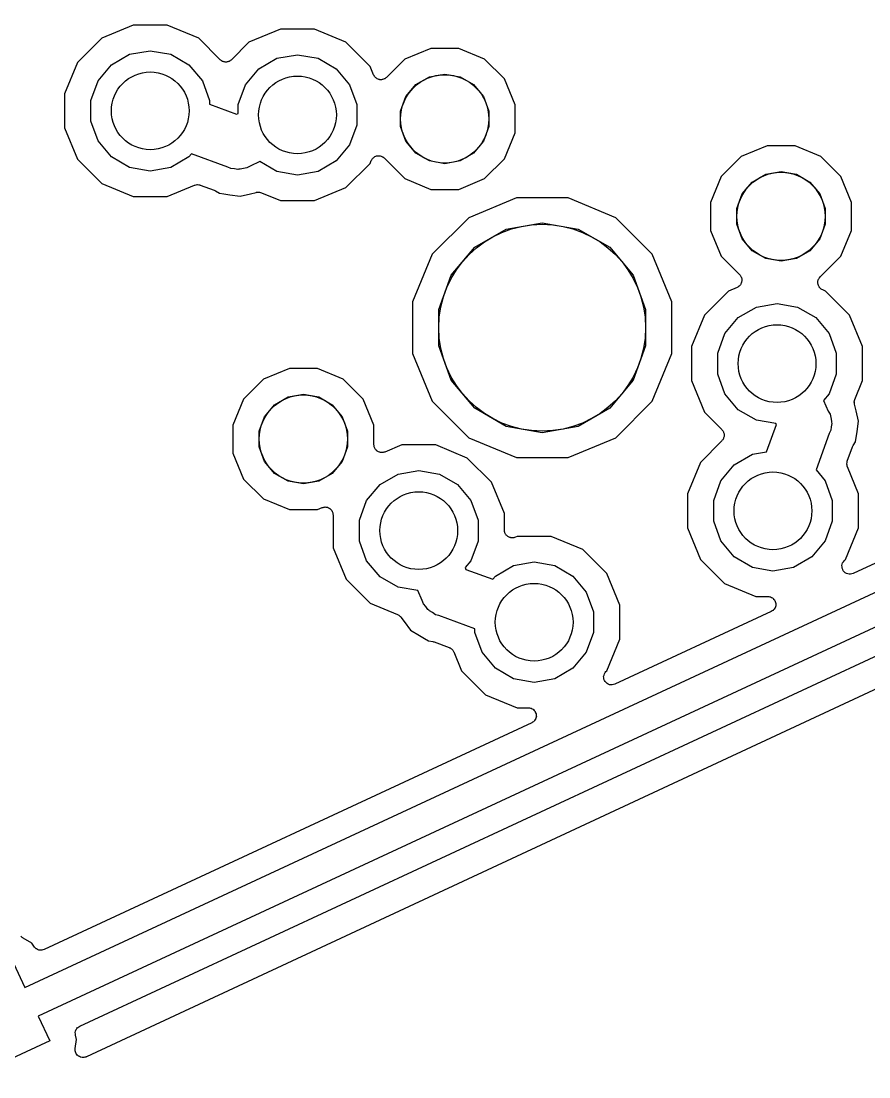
# Model space of a CAD drawing. Extents: x 24 to 196, y -189 to -31.
# Drawn here: x 58.02 to 74.36, y -184.19 to -163.84 of the extents above; entities that cross this region are included whole.
import ezdxf

# ---------------------------------------------------------------- set-up
doc = ezdxf.new("R2010")
doc.units = 0
doc.header["$MEASUREMENT"] = 0
doc.layers.add('BLACK', color=7, linetype='CONTINUOUS')

msp = doc.modelspace()

# ---------------------------------------------------------------- linework, layer by layer
at = {"layer": 'BLACK', "linetype": 'CONTINUOUS'}
for p, q in [((126.856, -152.309), (59.2762, -183.807)), ((60.1795, -163.915), (59.5727, -164.167)), ((60.8363, -163.915), (60.1795, -163.915)), ((61.4431, -164.167), (60.8363, -163.915)), ((63.0182, -163.993), (62.4114, -164.244)), ((63.675, -163.993), (63.0182, -163.993)), ((64.2818, -164.244), (63.675, -163.993)), ((59.5727, -164.167), (59.1082, -164.631)), ((61.8583, -164.582), (61.4431, -164.167)), ((62.4114, -164.244), (62.0738, -164.582)), ((64.7463, -164.709), (64.2818, -164.244)), ((59.7618, -164.677), (60.1109, -164.476)), ((60.1109, -164.476), (60.5079, -164.406)), ((60.5079, -164.406), (60.9048, -164.476)), ((60.9048, -164.476), (61.2539, -164.677)), ((62.9497, -164.553), (63.3466, -164.483)), ((63.3466, -164.483), (63.7436, -164.553)), ((65.9151, -164.362), (65.4156, -164.569)), ((66.4557, -164.362), (65.9151, -164.362)), ((66.9551, -164.569), (66.4557, -164.362)), ((59.1082, -164.631), (58.8569, -165.238)), ((59.5027, -164.986), (59.7618, -164.677)), ((61.2539, -164.677), (61.513, -164.986)), ((61.8692, -164.589), (61.8583, -164.582)), ((61.8786, -164.599), (61.8692, -164.589)), ((61.8907, -164.604), (61.8786, -164.599)), ((61.9016, -164.612), (61.8907, -164.604)), ((61.9145, -164.616), (61.9016, -164.612)), ((61.9266, -164.621), (61.9145, -164.616)), ((61.9399, -164.622), (61.9266, -164.621)), ((61.9528, -164.626), (61.9399, -164.622)), ((61.966, -164.625), (61.9528, -164.626)), ((61.9793, -164.626), (61.966, -164.625)), ((61.9922, -164.622), (61.9793, -164.626)), ((62.0055, -164.621), (61.9922, -164.622)), ((62.0176, -164.616), (62.0055, -164.621)), ((62.0304, -164.612), (62.0176, -164.616)), ((62.0414, -164.604), (62.0304, -164.612)), ((62.0535, -164.599), (62.0414, -164.604)), ((62.0629, -164.589), (62.0535, -164.599)), ((62.0738, -164.582), (62.0629, -164.589)), ((62.6006, -164.755), (62.9497, -164.553)), ((63.7436, -164.553), (64.0927, -164.755)), ((65.4156, -164.569), (65.0628, -164.922)), ((67.3374, -164.952), (66.9551, -164.569)), ((58.0931, -182.472), (96.2152, -164.742)), ((62.3415, -165.063), (62.6006, -164.755)), ((64.0927, -164.755), (64.3518, -165.063)), ((64.8143, -164.873), (64.7463, -164.709)), ((64.8232, -164.887), (64.8143, -164.873)), ((64.8302, -164.902), (64.8232, -164.887)), ((65.8899, -164.909), (66.1854, -164.857)), ((66.1854, -164.857), (66.4809, -164.909)), ((59.3649, -165.365), (59.5027, -164.986)), ((61.513, -164.986), (61.6509, -165.365)), ((62.2036, -165.442), (62.3415, -165.063)), ((64.3518, -165.063), (64.4896, -165.442)), ((64.8373, -164.909), (64.8302, -164.902)), ((64.8427, -164.917), (64.8373, -164.909)), ((64.8559, -164.927), (64.8427, -164.917)), ((64.8676, -164.939), (64.8559, -164.927)), ((64.8767, -164.943), (64.8676, -164.939)), ((64.8847, -164.95), (64.8767, -164.943)), ((64.9006, -164.955), (64.8847, -164.95)), ((64.9156, -164.962), (64.9006, -164.955)), ((64.9256, -164.962), (64.9156, -164.962)), ((64.9352, -164.965), (64.9256, -164.962)), ((64.9518, -164.965), (64.9352, -164.965)), ((64.9683, -164.966), (64.9518, -164.965)), ((64.978, -164.964), (64.9683, -164.966)), ((64.988, -164.963), (64.978, -164.964)), ((65.0034, -164.957), (64.988, -164.963)), ((65.0195, -164.952), (65.0034, -164.957)), ((65.0277, -164.947), (65.0195, -164.952)), ((65.0369, -164.943), (65.0277, -164.947)), ((65.0492, -164.932), (65.0369, -164.943)), ((65.0628, -164.922), (65.0492, -164.932)), ((65.4371, -165.289), (65.63, -165.059)), ((65.63, -165.059), (65.8899, -164.909)), ((66.4809, -164.909), (66.7408, -165.059)), ((66.7408, -165.059), (66.9337, -165.289)), ((67.5443, -165.451), (67.3374, -164.952)), ((96.6228, -165.225), (58.3507, -183.024)), ((58.8569, -165.238), (58.8569, -165.895)), ((65.3345, -165.571), (65.4371, -165.289)), ((66.9337, -165.289), (67.0363, -165.571)), ((59.3649, -165.768), (59.3649, -165.365)), ((61.6509, -165.365), (61.6509, -165.44)), ((61.6509, -165.44), (62.1731, -165.63)), ((62.2036, -165.616), (62.2036, -165.442)), ((64.4896, -165.442), (64.4896, -165.845)), ((67.5443, -165.992), (67.5443, -165.451)), ((62.1731, -165.63), (62.2036, -165.616)), ((65.3345, -165.871), (65.3345, -165.571)), ((67.0363, -165.571), (67.0363, -165.871)), ((58.8569, -165.895), (59.1082, -166.501)), ((59.1506, -183.212), (96.756, -165.723)), ((59.5027, -166.147), (59.3649, -165.768)), ((64.4896, -165.845), (64.3518, -166.224)), ((65.4371, -166.153), (65.3345, -165.871)), ((67.0363, -165.871), (66.9337, -166.153)), ((67.3374, -166.491), (67.5443, -165.992)), ((59.7618, -166.455), (59.5027, -166.147)), ((64.3518, -166.224), (64.0927, -166.533)), ((65.63, -166.383), (65.4371, -166.153)), ((66.9337, -166.153), (66.7408, -166.383)), ((72.3981, -166.242), (71.8987, -166.449)), ((72.9387, -166.242), (72.3981, -166.242)), ((73.4382, -166.449), (72.9387, -166.242)), ((59.1082, -166.501), (59.5727, -166.966)), ((60.1109, -166.657), (59.7618, -166.455)), ((61.2539, -166.455), (60.9048, -166.657)), ((61.3043, -166.395), (61.2539, -166.455)), ((62.0023, -166.649), (61.3043, -166.395)), ((64.7688, -166.525), (64.7778, -166.511)), ((64.7778, -166.511), (64.7848, -166.495)), ((64.7848, -166.495), (64.7919, -166.488)), ((64.7919, -166.488), (64.7973, -166.48)), ((64.7973, -166.48), (64.8105, -166.47)), ((64.8105, -166.47), (64.8222, -166.458)), ((64.8222, -166.458), (64.8313, -166.454)), ((64.8313, -166.454), (64.8393, -166.448)), ((64.8393, -166.448), (64.8551, -166.443)), ((64.8551, -166.443), (64.8702, -166.436)), ((64.8702, -166.436), (64.8802, -166.435)), ((64.8802, -166.435), (64.8897, -166.432)), ((64.8897, -166.432), (64.9063, -166.433)), ((64.9063, -166.433), (64.9229, -166.431)), ((64.9229, -166.431), (64.9326, -166.434)), ((64.9326, -166.434), (64.9426, -166.434)), ((64.9426, -166.434), (64.958, -166.44)), ((64.958, -166.44), (64.974, -166.445)), ((64.974, -166.445), (64.9822, -166.451)), ((64.9822, -166.451), (64.9915, -166.454)), ((64.9915, -166.454), (65.0038, -166.466)), ((65.0038, -166.466), (65.0174, -166.475)), ((65.0174, -166.475), (65.4156, -166.873)), ((65.8899, -166.533), (65.63, -166.383)), ((66.7408, -166.383), (66.4809, -166.533)), ((66.9551, -166.873), (67.3374, -166.491)), ((71.8987, -166.449), (71.5164, -166.832)), ((73.8204, -166.832), (73.4382, -166.449)), ((60.5079, -166.727), (60.1109, -166.657)), ((60.9048, -166.657), (60.5079, -166.727)), ((62.0633, -166.678), (62.0023, -166.649)), ((62.1305, -166.684), (62.0633, -166.678)), ((62.197, -166.695), (62.1305, -166.684)), ((62.2192, -166.691), (62.197, -166.695)), ((62.2417, -166.693), (62.2192, -166.691)), ((62.3069, -166.676), (62.2417, -166.693)), ((62.3734, -166.664), (62.3069, -166.676)), ((62.4317, -166.631), (62.3734, -166.664)), ((62.6189, -166.543), (62.4317, -166.631)), ((62.9497, -166.734), (62.6189, -166.543)), ((64.0927, -166.533), (63.7436, -166.734)), ((64.2818, -167.043), (64.7463, -166.579)), ((64.7463, -166.579), (64.7688, -166.525)), ((66.1854, -166.585), (65.8899, -166.533)), ((66.4809, -166.533), (66.1854, -166.585)), ((63.3466, -166.804), (62.9497, -166.734)), ((63.7436, -166.734), (63.3466, -166.804)), ((65.4156, -166.873), (65.9151, -167.08)), ((66.4557, -167.08), (66.9551, -166.873)), ((71.5164, -166.832), (71.3095, -167.331)), ((72.113, -166.939), (72.3729, -166.789)), ((72.3729, -166.789), (72.6684, -166.737)), ((72.6684, -166.737), (72.9639, -166.789)), ((72.9639, -166.789), (73.2238, -166.939)), ((74.0273, -167.331), (73.8204, -166.832)), ((59.5727, -166.966), (60.1795, -167.217)), ((60.8363, -167.217), (61.362, -166.999)), ((61.362, -166.999), (61.3653, -166.999)), ((61.3653, -166.999), (61.3682, -166.997)), ((61.3682, -166.997), (61.3911, -166.993)), ((61.3911, -166.993), (61.4137, -166.988)), ((61.4137, -166.988), (61.417, -166.988)), ((61.417, -166.988), (61.4203, -166.988)), ((61.4203, -166.988), (61.4432, -166.992)), ((61.4432, -166.992), (61.4662, -166.995)), ((61.4662, -166.995), (61.4692, -166.996)), ((61.4692, -166.996), (61.4725, -166.997)), ((61.4725, -166.997), (61.7411, -167.095)), ((61.7411, -167.095), (61.7541, -167.102)), ((61.7541, -167.102), (61.7681, -167.108)), ((61.7681, -167.108), (61.8423, -167.153)), ((63.675, -167.295), (64.2818, -167.043)), ((65.9151, -167.08), (66.4557, -167.08)), ((71.9202, -167.169), (72.113, -166.939)), ((73.2238, -166.939), (73.4167, -167.169)), ((60.1795, -167.217), (60.8363, -167.217)), ((61.8423, -167.153), (61.9285, -167.166)), ((61.9285, -167.166), (61.9288, -167.166)), ((61.9288, -167.166), (62.0427, -167.184)), ((62.0427, -167.184), (62.0427, -167.184)), ((62.0427, -167.184), (62.0427, -167.184)), ((62.0427, -167.184), (62.242, -167.214)), ((62.242, -167.214), (62.4387, -167.166)), ((62.4387, -167.166), (62.4387, -167.166)), ((62.4387, -167.166), (62.4388, -167.166)), ((62.4388, -167.166), (62.5497, -167.139)), ((62.5497, -167.139), (62.55, -167.139)), ((62.55, -167.139), (62.5596, -167.137)), ((62.5596, -167.137), (62.5703, -167.136)), ((62.5703, -167.136), (62.5731, -167.135)), ((62.5731, -167.135), (62.5768, -167.136)), ((62.5768, -167.136), (62.5811, -167.135)), ((62.5811, -167.135), (62.6025, -167.133)), ((62.6025, -167.133), (62.6074, -167.134)), ((62.6074, -167.134), (62.6124, -167.133)), ((62.6124, -167.133), (62.6331, -167.139)), ((62.6331, -167.139), (62.6542, -167.144)), ((62.6542, -167.144), (63.0182, -167.295)), ((63.0182, -167.295), (63.675, -167.295)), ((67.5667, -167.246), (66.6472, -167.627)), ((68.562, -167.246), (67.5667, -167.246)), ((69.4816, -167.627), (68.562, -167.246)), ((71.3095, -167.331), (71.3095, -167.872)), ((71.8175, -167.451), (71.9202, -167.169)), ((73.4167, -167.169), (73.5193, -167.451)), ((74.0273, -167.872), (74.0273, -167.331)), ((71.8175, -167.751), (71.8175, -167.451)), ((73.5193, -167.451), (73.5193, -167.751)), ((66.6472, -167.627), (65.9434, -168.331)), ((67.3719, -167.846), (68.0644, -167.724)), ((68.0644, -167.724), (68.7569, -167.846)), ((70.1854, -168.331), (69.4816, -167.627)), ((66.763, -168.197), (67.3719, -167.846)), ((68.7569, -167.846), (69.3658, -168.197)), ((71.3095, -167.872), (71.5164, -168.371)), ((71.9202, -168.033), (71.8175, -167.751)), ((73.5193, -167.751), (73.4167, -168.033)), ((73.8204, -168.371), (74.0273, -167.872)), ((72.113, -168.263), (71.9202, -168.033)), ((73.4167, -168.033), (73.2238, -168.263)), ((65.9434, -168.331), (65.5625, -169.251)), ((66.311, -168.736), (66.763, -168.197)), ((69.3658, -168.197), (69.8178, -168.736)), ((70.5663, -169.251), (70.1854, -168.331)), ((72.3729, -168.413), (72.113, -168.263)), ((73.2238, -168.263), (72.9639, -168.413)), ((71.5164, -168.371), (71.8692, -168.724)), ((72.6684, -168.465), (72.3729, -168.413)), ((72.9639, -168.413), (72.6684, -168.465)), ((73.4222, -168.769), (73.8204, -168.371)), ((66.0705, -169.397), (66.311, -168.736)), ((69.8178, -168.736), (70.0583, -169.397)), ((71.8692, -168.724), (71.8787, -168.737)), ((71.8787, -168.737), (71.89, -168.75)), ((71.89, -168.75), (71.8938, -168.759)), ((71.8938, -168.759), (71.8996, -168.767)), ((71.8338, -168.963), (71.8198, -168.972)), ((71.8489, -168.956), (71.8338, -168.963)), ((71.8559, -168.949), (71.8489, -168.956)), ((71.8644, -168.944), (71.8559, -168.949)), ((71.8745, -168.931), (71.8644, -168.944)), ((71.8863, -168.919), (71.8745, -168.931)), ((71.8905, -168.91), (71.8863, -168.919)), ((71.8966, -168.902), (71.8905, -168.91)), ((71.9016, -168.886), (71.8966, -168.902)), ((71.8996, -168.767), (71.9039, -168.783)), ((71.9086, -168.871), (71.9016, -168.886)), ((71.9039, -168.783), (71.9102, -168.799)), ((71.9095, -168.861), (71.9086, -168.871)), ((71.9125, -168.852), (71.9095, -168.861)), ((71.9102, -168.799), (71.9107, -168.809)), ((71.9107, -168.809), (71.9133, -168.818)), ((71.9133, -168.818), (71.9118, -168.835)), ((71.9118, -168.835), (71.9125, -168.852)), ((73.3782, -168.864), (73.3807, -168.854)), ((73.3796, -168.88), (73.3782, -168.864)), ((73.3789, -168.897), (73.3796, -168.88)), ((73.3819, -168.907), (73.3789, -168.897)), ((73.3807, -168.854), (73.3812, -168.844)), ((73.3812, -168.844), (73.3875, -168.829)), ((73.3828, -168.916), (73.3819, -168.907)), ((73.3898, -168.932), (73.3828, -168.916)), ((73.3875, -168.829), (73.3919, -168.813)), ((73.3948, -168.947), (73.3898, -168.932)), ((73.3919, -168.813), (73.3976, -168.804)), ((73.4009, -168.955), (73.3948, -168.947)), ((73.3976, -168.804), (73.4014, -168.795)), ((73.4051, -168.964), (73.4009, -168.955)), ((73.4014, -168.795), (73.4127, -168.783)), ((73.4127, -168.783), (73.4222, -168.769)), ((71.6556, -169.04), (71.1912, -169.505)), ((71.8198, -168.972), (71.6556, -169.04)), ((73.4169, -168.976), (73.4051, -168.964)), ((73.427, -168.989), (73.4169, -168.976)), ((73.4355, -168.995), (73.427, -168.989)), ((73.4426, -169.002), (73.4355, -168.995)), ((73.4576, -169.009), (73.4426, -169.002)), ((73.4717, -169.018), (73.4576, -169.009)), ((73.5261, -169.04), (73.4717, -169.018)), ((73.9905, -169.505), (73.5261, -169.04)), ((65.5625, -169.251), (65.5625, -170.246)), ((70.5663, -170.246), (70.5663, -169.251)), ((71.8448, -169.551), (72.1939, -169.349)), ((72.1939, -169.349), (72.5909, -169.279)), ((72.5909, -169.279), (72.9878, -169.349)), ((72.9878, -169.349), (73.3369, -169.551)), ((85.1715, -169.318), (74.0587, -174.486)), ((66.0705, -170.1), (66.0705, -169.397)), ((70.0583, -169.397), (70.0583, -170.1)), ((71.1912, -169.505), (70.9399, -170.112)), ((71.5857, -169.86), (71.8448, -169.551)), ((73.3369, -169.551), (73.596, -169.86)), ((74.2419, -170.112), (73.9905, -169.505)), ((71.4479, -170.239), (71.5857, -169.86)), ((73.596, -169.86), (73.7339, -170.239)), ((66.311, -170.761), (66.0705, -170.1)), ((70.0583, -170.1), (69.8178, -170.761)), ((70.9399, -170.112), (70.9399, -170.768)), ((74.2419, -170.768), (74.2419, -170.112)), ((65.5625, -170.246), (65.9434, -171.165)), ((70.1854, -171.165), (70.5663, -170.246)), ((71.4479, -170.642), (71.4479, -170.239)), ((73.7339, -170.239), (73.7339, -170.642)), ((63.19, -170.536), (62.6906, -170.743)), ((63.7306, -170.536), (63.19, -170.536)), ((64.2301, -170.743), (63.7306, -170.536)), ((62.6906, -170.743), (62.3083, -171.125)), ((64.6124, -171.125), (64.2301, -170.743)), ((66.763, -171.299), (66.311, -170.761)), ((69.8178, -170.761), (69.3658, -171.299)), ((70.9399, -170.768), (71.1912, -171.375)), ((71.5857, -171.02), (71.4479, -170.642)), ((73.7339, -170.642), (73.596, -171.02)), ((74.0923, -171.13), (74.2419, -170.768)), ((62.3083, -171.125), (62.1014, -171.625)), ((62.9049, -171.233), (63.1648, -171.083)), ((63.1648, -171.083), (63.4603, -171.031)), ((63.4603, -171.031), (63.7559, -171.083)), ((63.7559, -171.083), (64.0157, -171.233)), ((64.8192, -171.625), (64.6124, -171.125)), ((65.9434, -171.165), (66.6472, -171.869)), ((69.4816, -171.869), (70.1854, -171.165)), ((71.8448, -171.329), (71.5857, -171.02)), ((73.596, -171.02), (73.4845, -171.153)), ((73.4845, -171.153), (73.5801, -171.357)), ((74.0809, -171.181), (74.082, -171.176)), ((74.0837, -171.203), (74.0809, -171.181)), ((74.0816, -171.171), (74.0877, -171.151)), ((74.082, -171.176), (74.0816, -171.171)), ((74.0877, -171.151), (74.0923, -171.13)), ((62.7121, -171.463), (62.9049, -171.233)), ((64.0157, -171.233), (64.2086, -171.463)), ((67.3719, -171.651), (66.763, -171.299)), ((69.3658, -171.299), (68.7569, -171.651)), ((71.1912, -171.375), (71.5288, -171.713)), ((72.1939, -171.531), (71.8448, -171.329)), ((73.5801, -171.357), (73.6139, -171.416)), ((74.0851, -171.224), (74.0837, -171.203)), ((74.1158, -171.35), (74.0851, -171.224)), ((74.1642, -171.547), (74.1158, -171.35)), ((74.1158, -171.35), (74.1158, -171.35)), ((74.1158, -171.35), (74.1158, -171.35)), ((62.6094, -171.745), (62.7121, -171.463)), ((64.2086, -171.463), (64.3112, -171.745)), ((72.5705, -171.597), (72.1939, -171.531)), ((72.5796, -171.616), (72.5705, -171.597)), ((73.6139, -171.416), (73.6255, -171.482)), ((73.6255, -171.482), (73.6429, -171.547)), ((73.645, -171.592), (73.6333, -171.658)), ((73.6429, -171.547), (73.641, -171.57)), ((73.641, -171.57), (73.645, -171.592)), ((74.1334, -171.746), (74.1642, -171.547)), ((62.1014, -171.625), (62.1014, -172.165)), ((62.6094, -172.045), (62.6094, -171.745)), ((64.3112, -171.745), (64.3112, -172.045)), ((64.8192, -172.004), (64.8192, -171.625)), ((68.0644, -171.773), (67.3719, -171.651)), ((68.7569, -171.651), (68.0644, -171.773)), ((71.5288, -171.713), (71.5365, -171.724)), ((71.5365, -171.724), (71.5459, -171.733)), ((71.5459, -171.733), (71.5515, -171.745)), ((71.5515, -171.745), (71.5592, -171.756)), ((71.5592, -171.756), (71.5626, -171.769)), ((71.5626, -171.769), (71.5683, -171.781)), ((71.5683, -171.781), (71.5694, -171.794)), ((71.5694, -171.794), (71.5729, -171.807)), ((71.5729, -171.807), (71.5717, -171.821)), ((72.3888, -172.14), (72.5796, -171.616)), ((73.599, -171.787), (73.3429, -172.489)), ((73.6276, -171.725), (73.599, -171.787)), ((73.6333, -171.658), (73.6276, -171.725)), ((74.1031, -171.945), (74.1334, -171.746)), ((74.1334, -171.746), (74.1334, -171.746)), ((74.1334, -171.746), (74.1334, -171.746)), ((64.8221, -172.02), (64.8192, -172.004)), ((65.3564, -172.009), (65.03, -172.145)), ((66.0132, -172.009), (65.3564, -172.009)), ((66.62, -172.261), (66.0132, -172.009)), ((66.6472, -171.869), (67.5667, -172.25)), ((68.562, -172.25), (69.4816, -171.869)), ((71.5288, -171.928), (71.1137, -172.344)), ((71.5365, -171.917), (71.5288, -171.928)), ((71.5459, -171.908), (71.5365, -171.917)), ((71.5515, -171.896), (71.5459, -171.908)), ((71.5592, -171.885), (71.5515, -171.896)), ((71.5626, -171.872), (71.5592, -171.885)), ((71.5683, -171.86), (71.5626, -171.872)), ((71.5694, -171.847), (71.5683, -171.86)), ((71.5729, -171.834), (71.5694, -171.847)), ((71.5717, -171.821), (71.5729, -171.834)), ((74.0575, -172.021), (74.1031, -171.945)), ((62.1014, -172.165), (62.3083, -172.665)), ((62.7121, -172.327), (62.6094, -172.045)), ((64.3112, -172.045), (64.2086, -172.327)), ((64.8228, -172.037), (64.8221, -172.02)), ((64.8267, -172.046), (64.8228, -172.037)), ((64.8284, -172.056), (64.8267, -172.046)), ((64.8367, -172.07), (64.8284, -172.056)), ((64.8431, -172.086), (64.8367, -172.07)), ((64.8499, -172.093), (64.8431, -172.086)), ((64.8549, -172.102), (64.8499, -172.093)), ((64.8676, -172.112), (64.8549, -172.102)), ((64.8789, -172.125), (64.8676, -172.112)), ((64.8878, -172.129), (64.8789, -172.125)), ((64.8954, -172.136), (64.8878, -172.129)), ((64.9111, -172.141), (64.8954, -172.136)), ((64.9258, -172.149), (64.9111, -172.141)), ((64.9357, -172.15), (64.9258, -172.149)), ((64.9452, -172.154), (64.9357, -172.15)), ((64.9618, -172.154), (64.9452, -172.154)), ((64.9783, -172.156), (64.9618, -172.154)), ((64.9881, -172.154), (64.9783, -172.156)), ((64.9981, -172.154), (64.9881, -172.154)), ((65.0137, -172.148), (64.9981, -172.154)), ((65.03, -172.145), (65.0137, -172.148)), ((71.7673, -172.39), (72.1163, -172.188)), ((72.1163, -172.188), (72.3888, -172.14)), ((73.9459, -172.318), (74.0447, -172.047)), ((74.0447, -172.047), (74.0521, -172.034)), ((74.0521, -172.034), (74.0575, -172.021)), ((62.9049, -172.557), (62.7121, -172.327)), ((64.2086, -172.327), (64.0157, -172.557)), ((67.0844, -172.725), (66.62, -172.261)), ((67.5667, -172.25), (68.562, -172.25)), ((71.1137, -172.344), (70.8623, -172.95)), ((71.5082, -172.698), (71.7673, -172.39)), ((73.9367, -172.37), (73.9407, -172.348)), ((73.9373, -172.374), (73.9367, -172.37)), ((73.9368, -172.377), (73.9373, -172.374)), ((73.9418, -172.4), (73.9368, -172.377)), ((73.9407, -172.348), (73.9437, -172.325)), ((73.9458, -172.423), (73.9418, -172.4)), ((73.9437, -172.325), (73.9453, -172.322)), ((73.9453, -172.322), (73.9459, -172.318)), ((73.9475, -172.426), (73.9458, -172.423)), ((63.1648, -172.707), (62.9049, -172.557)), ((64.0157, -172.557), (63.7559, -172.707)), ((64.9388, -172.771), (65.2878, -172.57)), ((65.2878, -172.57), (65.6848, -172.5)), ((65.6848, -172.5), (66.0818, -172.57)), ((66.0818, -172.57), (66.4308, -172.771)), ((73.3429, -172.489), (73.5184, -172.698)), ((73.9483, -172.429), (73.9475, -172.426)), ((74.1643, -172.95), (73.9483, -172.429)), ((62.3083, -172.665), (62.6906, -173.047)), ((63.4603, -172.759), (63.1648, -172.707)), ((63.7559, -172.707), (63.4603, -172.759)), ((64.6797, -173.08), (64.9388, -172.771)), ((66.4308, -172.771), (66.6899, -173.08)), ((67.3358, -173.332), (67.0844, -172.725)), ((71.3703, -173.077), (71.5082, -172.698)), ((73.5184, -172.698), (73.6563, -173.077)), ((70.8623, -172.95), (70.8623, -173.607)), ((74.1643, -173.607), (74.1643, -172.95)), ((62.6906, -173.047), (63.19, -173.254)), ((63.7306, -173.254), (63.8231, -173.216)), ((63.8231, -173.216), (63.8393, -173.212)), ((63.8393, -173.212), (63.8549, -173.206)), ((63.8549, -173.206), (63.865, -173.206)), ((63.865, -173.206), (63.8748, -173.204)), ((63.8748, -173.204), (63.8912, -173.206)), ((63.8912, -173.206), (63.9079, -173.206)), ((63.9079, -173.206), (63.9173, -173.21)), ((63.9173, -173.21), (63.9272, -173.211)), ((63.9272, -173.211), (63.942, -173.219)), ((63.942, -173.219), (63.9576, -173.225)), ((63.9576, -173.225), (63.9653, -173.231)), ((63.9653, -173.231), (63.9742, -173.236)), ((63.9742, -173.236), (63.9854, -173.248)), ((64.5418, -173.459), (64.6797, -173.08)), ((66.6899, -173.08), (66.8278, -173.459)), ((71.3703, -173.48), (71.3703, -173.077)), ((73.6563, -173.077), (73.6563, -173.48)), ((63.19, -173.254), (63.7306, -173.254)), ((63.9854, -173.248), (63.9981, -173.259)), ((63.9981, -173.259), (64.0032, -173.267)), ((64.0032, -173.267), (64.0099, -173.275)), ((64.0099, -173.275), (64.0163, -173.29)), ((64.0163, -173.29), (64.0246, -173.304)), ((64.0246, -173.304), (64.0263, -173.314)), ((64.0263, -173.314), (64.0302, -173.324)), ((64.0302, -173.324), (64.0309, -173.34)), ((64.0309, -173.34), (64.0338, -173.357)), ((64.0338, -173.357), (64.0338, -173.989)), ((67.3358, -173.648), (67.3358, -173.332)), ((64.5418, -173.862), (64.5418, -173.459)), ((66.8278, -173.459), (66.8278, -173.862)), ((70.8623, -173.607), (71.1137, -174.214)), ((71.5082, -173.859), (71.3703, -173.48)), ((73.6563, -173.48), (73.5184, -173.859)), ((73.913, -174.214), (74.1643, -173.607)), ((67.3387, -173.664), (67.3358, -173.648)), ((67.3394, -173.681), (67.3387, -173.664)), ((67.3432, -173.69), (67.3394, -173.681)), ((67.345, -173.7), (67.3432, -173.69)), ((67.3533, -173.715), (67.345, -173.7)), ((67.3597, -173.73), (67.3533, -173.715)), ((67.3664, -173.737), (67.3597, -173.73)), ((67.3715, -173.746), (67.3664, -173.737)), ((67.3842, -173.757), (67.3715, -173.746)), ((67.3954, -173.769), (67.3842, -173.757)), ((67.4043, -173.774), (67.3954, -173.769)), ((67.412, -173.78), (67.4043, -173.774)), ((67.4276, -173.786), (67.412, -173.78)), ((67.4424, -173.793), (67.4276, -173.786)), ((67.4523, -173.795), (67.4424, -173.793)), ((67.4617, -173.798), (67.4523, -173.795)), ((67.4784, -173.798), (67.4617, -173.798)), ((67.4948, -173.8), (67.4784, -173.798)), ((67.5046, -173.798), (67.4948, -173.8)), ((67.5147, -173.798), (67.5046, -173.798)), ((67.5303, -173.793), (67.5147, -173.798)), ((67.5465, -173.789), (67.5303, -173.793)), ((67.5809, -173.775), (67.5465, -173.789)), ((68.2377, -173.775), (67.5809, -173.775)), ((68.8445, -174.026), (68.2377, -173.775)), ((64.0338, -173.989), (64.2851, -174.596)), ((64.6797, -174.241), (64.5418, -173.862)), ((66.8278, -173.862), (66.6899, -174.241)), ((69.3089, -174.49), (68.8445, -174.026)), ((71.7673, -174.168), (71.5082, -173.859)), ((73.5184, -173.859), (73.2593, -174.168)), ((64.9388, -174.549), (64.6797, -174.241)), ((66.6899, -174.241), (66.5782, -174.374)), ((71.1137, -174.214), (71.5781, -174.678)), ((72.1163, -174.369), (71.7673, -174.168)), ((73.2593, -174.168), (72.9103, -174.369)), ((73.8718, -174.262), (73.8867, -174.24)), ((73.8867, -174.24), (73.913, -174.214)), ((66.5782, -174.374), (66.594, -174.408)), ((66.594, -174.408), (67.1128, -174.597)), ((67.1632, -174.537), (67.5123, -174.335)), ((67.5123, -174.335), (67.9093, -174.265)), ((67.9093, -174.265), (68.3062, -174.335)), ((68.3062, -174.335), (68.6553, -174.537)), ((72.5133, -174.439), (72.1163, -174.369)), ((72.9103, -174.369), (72.5133, -174.439)), ((73.8427, -174.335), (73.8496, -174.309)), ((73.8449, -174.361), (73.8427, -174.335)), ((73.8427, -174.335), (73.8427, -174.335)), ((73.8427, -174.335), (73.8427, -174.335)), ((73.8472, -174.387), (73.8449, -174.361)), ((73.8473, -174.387), (73.8472, -174.387)), ((73.8582, -174.411), (73.8473, -174.387)), ((73.8473, -174.387), (73.8473, -174.387)), ((73.8496, -174.309), (73.8564, -174.284)), ((73.8564, -174.283), (73.8718, -174.262)), ((73.8564, -174.284), (73.8564, -174.283)), ((73.8564, -174.284), (73.8564, -174.284)), ((73.8695, -174.435), (73.8582, -174.411)), ((73.8696, -174.435), (73.8695, -174.435)), ((73.8885, -174.454), (73.8696, -174.435)), ((73.8696, -174.435), (73.8696, -174.435)), ((73.9069, -174.473), (73.8885, -174.454)), ((64.2851, -174.596), (64.7496, -175.06)), ((65.2878, -174.751), (64.9388, -174.549)), ((67.1128, -174.597), (67.1632, -174.537)), ((68.6553, -174.537), (68.9144, -174.845)), ((69.5603, -175.097), (69.3089, -174.49)), ((73.907, -174.473), (73.9069, -174.473)), ((73.9071, -174.473), (73.907, -174.473)), ((73.9312, -174.484), (73.9071, -174.473)), ((73.9549, -174.495), (73.9312, -174.484)), ((73.955, -174.495), (73.9549, -174.495)), ((73.9814, -174.498), (73.955, -174.495)), ((73.955, -174.495), (73.955, -174.495)), ((74.0076, -174.5), (73.9814, -174.498)), ((74.0077, -174.5), (74.0076, -174.5)), ((74.0078, -174.5), (74.0077, -174.5)), ((74.0333, -174.493), (74.0078, -174.5)), ((74.0587, -174.486), (74.0333, -174.493)), ((65.6641, -174.817), (65.2878, -174.751)), ((65.7532, -175.008), (65.6641, -174.817)), ((68.9144, -174.845), (69.0523, -175.224)), ((71.5781, -174.678), (72.1849, -174.93)), ((64.7496, -175.06), (65.2767, -175.278)), ((65.776, -175.071), (65.7532, -175.008)), ((72.1849, -174.93), (72.4158, -174.93)), ((72.4158, -174.93), (72.4355, -174.933)), ((72.4355, -174.933), (72.4554, -174.935)), ((72.4554, -174.935), (72.4614, -174.938)), ((72.4614, -174.938), (72.4679, -174.939)), ((72.4679, -174.939), (72.4852, -174.949)), ((72.4852, -174.949), (72.5034, -174.957)), ((72.5034, -174.957), (72.508, -174.962)), ((72.508, -174.962), (72.5138, -174.965)), ((72.5138, -174.965), (72.5266, -174.981)), ((72.5266, -174.981), (72.5407, -174.995)), ((72.5407, -174.995), (72.5435, -175.001)), ((72.5435, -175.001), (72.5478, -175.006)), ((72.5478, -175.006), (72.5546, -175.025)), ((72.5546, -175.025), (72.5631, -175.043)), ((72.5631, -175.043), (72.5636, -175.05)), ((72.5636, -175.05), (72.5659, -175.056)), ((72.5659, -175.056), (72.5659, -175.076)), ((65.8196, -175.123), (65.776, -175.071)), ((65.8586, -175.178), (65.8196, -175.123)), ((65.8769, -175.191), (65.8586, -175.178)), ((65.8911, -175.208), (65.8769, -175.191)), ((65.9499, -175.242), (65.8911, -175.208)), ((66.0055, -175.281), (65.9499, -175.242)), ((69.0523, -175.224), (69.0523, -175.627)), ((72.4801, -175.22), (69.4654, -176.622)), ((69.5603, -175.754), (69.5603, -175.097)), ((72.4965, -175.209), (72.4801, -175.22)), ((72.5138, -175.199), (72.4965, -175.209)), ((72.518, -175.194), (72.5138, -175.199)), ((72.5235, -175.19), (72.518, -175.194)), ((72.535, -175.174), (72.5235, -175.19)), ((72.5478, -175.158), (72.535, -175.174)), ((72.5501, -175.152), (72.5478, -175.158)), ((72.5539, -175.147), (72.5501, -175.152)), ((72.5591, -175.127), (72.5539, -175.147)), ((72.5659, -175.109), (72.5591, -175.127)), ((72.5659, -175.076), (72.5676, -175.096)), ((72.5676, -175.096), (72.5659, -175.102)), ((72.5659, -175.102), (72.5659, -175.109)), ((65.2767, -175.278), (65.2892, -175.286)), ((65.2892, -175.286), (65.3029, -175.292)), ((65.3029, -175.292), (65.3114, -175.3)), ((65.3114, -175.3), (65.3213, -175.307)), ((65.3213, -175.307), (65.3304, -175.319)), ((65.3304, -175.319), (65.3411, -175.329)), ((65.3411, -175.329), (65.4038, -175.414)), ((65.4038, -175.414), (65.4039, -175.414)), ((65.4039, -175.414), (65.404, -175.414)), ((65.404, -175.414), (65.5233, -175.577)), ((66.0702, -175.298), (66.0055, -175.281)), ((66.7663, -175.552), (66.0702, -175.298)), ((65.5233, -175.577), (65.6961, -175.682)), ((66.7663, -175.627), (66.7663, -175.552)), ((66.9041, -176.006), (66.7663, -175.627)), ((69.0523, -175.627), (68.9144, -176.006)), ((65.6961, -175.682), (65.6962, -175.682)), ((65.6962, -175.682), (65.6963, -175.682)), ((65.6963, -175.682), (65.7935, -175.741)), ((65.7935, -175.741), (65.7946, -175.741)), ((65.7946, -175.741), (65.8699, -175.787)), ((65.8699, -175.787), (65.9549, -175.8)), ((65.9549, -175.8), (65.9692, -175.805)), ((65.9692, -175.805), (65.9841, -175.807)), ((65.9841, -175.807), (66.27, -175.912)), ((69.3089, -176.361), (69.5603, -175.754)), ((66.27, -175.912), (66.2787, -175.917)), ((66.2787, -175.917), (66.2882, -175.92)), ((66.2882, -175.92), (66.3014, -175.93)), ((66.3014, -175.93), (66.3158, -175.938)), ((66.3158, -175.938), (66.3222, -175.946)), ((66.3222, -175.946), (66.3302, -175.952)), ((66.3302, -175.952), (66.3391, -175.966)), ((66.3391, -175.966), (66.3498, -175.979)), ((66.3498, -175.979), (66.3532, -175.988)), ((66.3532, -175.988), (66.3586, -175.996)), ((66.3586, -175.996), (66.5096, -176.361)), ((67.1632, -176.315), (66.9041, -176.006)), ((68.9144, -176.006), (68.6553, -176.315)), ((66.5096, -176.361), (66.974, -176.825)), ((67.5123, -176.516), (67.1632, -176.315)), ((68.6553, -176.315), (68.3062, -176.516)), ((69.2493, -176.471), (69.2563, -176.445)), ((69.2516, -176.497), (69.2493, -176.471)), ((69.2493, -176.471), (69.2493, -176.471)), ((69.2493, -176.471), (69.2493, -176.471)), ((69.2563, -176.445), (69.263, -176.42)), ((69.263, -176.42), (69.263, -176.42)), ((69.263, -176.42), (69.2631, -176.42)), ((69.2631, -176.42), (69.2784, -176.398)), ((69.2784, -176.398), (69.2934, -176.376)), ((69.2934, -176.376), (69.3089, -176.361)), ((67.9093, -176.586), (67.5123, -176.516)), ((68.3062, -176.516), (67.9093, -176.586)), ((69.2539, -176.524), (69.2516, -176.497)), ((69.2649, -176.547), (69.2539, -176.524)), ((69.2539, -176.524), (69.2539, -176.524)), ((69.2539, -176.524), (69.2539, -176.524)), ((69.2762, -176.572), (69.2649, -176.547)), ((69.2763, -176.572), (69.2762, -176.572)), ((69.2762, -176.572), (69.2762, -176.572)), ((69.2951, -176.59), (69.2763, -176.572)), ((69.3136, -176.609), (69.2951, -176.59)), ((69.3137, -176.609), (69.3136, -176.609)), ((69.3136, -176.609), (69.3136, -176.609)), ((69.3379, -176.62), (69.3137, -176.609)), ((69.3615, -176.631), (69.3379, -176.62)), ((69.3616, -176.631), (69.3615, -176.631)), ((69.3617, -176.631), (69.3616, -176.631)), ((69.388, -176.634), (69.3617, -176.631)), ((69.4142, -176.636), (69.388, -176.634)), ((69.4143, -176.636), (69.4142, -176.636)), ((69.4144, -176.636), (69.4143, -176.636)), ((69.44, -176.629), (69.4144, -176.636)), ((69.4654, -176.622), (69.44, -176.629)), ((66.974, -176.825), (67.5809, -177.077)), ((67.5809, -177.077), (67.7995, -177.077)), ((67.7995, -177.077), (67.8192, -177.08)), ((67.8192, -177.08), (67.8391, -177.082)), ((67.8391, -177.082), (67.8451, -177.085)), ((67.8451, -177.085), (67.8516, -177.086)), ((67.8516, -177.086), (67.8689, -177.096)), ((67.8689, -177.096), (67.887, -177.104)), ((67.887, -177.104), (67.8917, -177.109)), ((67.8917, -177.109), (67.8974, -177.112)), ((67.8974, -177.112), (67.9103, -177.128)), ((67.9103, -177.128), (67.9244, -177.142)), ((67.9315, -177.305), (67.9186, -177.321)), ((67.9244, -177.142), (67.9272, -177.148)), ((67.9272, -177.148), (67.9315, -177.153)), ((67.9315, -177.153), (67.9383, -177.172)), ((67.9337, -177.299), (67.9315, -177.305)), ((67.9375, -177.294), (67.9337, -177.299)), ((67.9427, -177.274), (67.9375, -177.294)), ((67.9383, -177.172), (67.9467, -177.19)), ((67.9496, -177.256), (67.9427, -177.274)), ((67.9467, -177.19), (67.9473, -177.196)), ((67.9473, -177.196), (67.9496, -177.203)), ((67.9496, -177.203), (67.9496, -177.223)), ((67.9496, -177.223), (67.9513, -177.243)), ((67.9513, -177.243), (67.9496, -177.249)), ((67.9496, -177.249), (67.9496, -177.256)), ((67.8638, -177.367), (58.4639, -181.739)), ((67.8801, -177.356), (67.8638, -177.367)), ((67.8974, -177.346), (67.8801, -177.356)), ((67.9017, -177.341), (67.8974, -177.346)), ((67.9071, -177.337), (67.9017, -177.341)), ((67.9186, -177.321), (67.9071, -177.337)), ((58.0291, -181.492), (58.0166, -181.481)), ((58.0401, -181.505), (58.0291, -181.492)), ((58.0489, -181.51), (58.0401, -181.505)), ((58.0564, -181.516), (58.0489, -181.51)), ((58.2226, -181.617), (58.0564, -181.516)), ((58.2767, -181.691), (58.2226, -181.617)), ((58.2946, -181.708), (58.2767, -181.691)), ((58.3121, -181.725), (58.2946, -181.708)), ((58.3137, -181.726), (58.3121, -181.725)), ((58.3149, -181.727), (58.3137, -181.726)), ((58.3376, -181.737), (58.3149, -181.727)), ((58.36, -181.748), (58.3376, -181.737)), ((58.3618, -181.748), (58.36, -181.748)), ((58.3634, -181.749), (58.3618, -181.748)), ((58.3881, -181.75), (58.3634, -181.749)), ((58.4127, -181.752), (58.3881, -181.75)), ((58.4144, -181.752), (58.4127, -181.752)), ((58.4162, -181.752), (58.4144, -181.752)), ((58.44, -181.745), (58.4162, -181.752)), ((58.4639, -181.739), (58.44, -181.745)), ((57.8727, -181.999), (58.0931, -182.472)), ((58.3507, -183.024), (58.5704, -183.495)), ((59.1302, -183.227), (59.1506, -183.212)), ((59.0631, -183.337), (59.0635, -183.335)), ((59.0652, -183.362), (59.0631, -183.337)), ((59.0634, -183.334), (59.0704, -183.31)), ((59.0635, -183.335), (59.0634, -183.334)), ((59.0668, -183.387), (59.0652, -183.362)), ((59.0879, -183.473), (59.0668, -183.387)), ((59.0704, -183.31), (59.0768, -183.286)), ((59.0768, -183.286), (59.0777, -183.285)), ((59.0777, -183.285), (59.0782, -183.283)), ((59.0782, -183.283), (59.0929, -183.263)), ((59.0929, -183.263), (59.1072, -183.243)), ((59.1072, -183.243), (59.1085, -183.242)), ((59.1085, -183.242), (59.1095, -183.24)), ((59.1095, -183.24), (59.1302, -183.227)), ((58.5704, -183.495), (57.0741, -184.193)), ((59.0612, -183.646), (59.0879, -183.473)), ((59.06, -183.656), (59.0613, -183.651)), ((59.0619, -183.677), (59.06, -183.656)), ((59.0613, -183.651), (59.0612, -183.646)), ((59.0624, -183.699), (59.0619, -183.677)), ((59.0642, -183.703), (59.0624, -183.699)), ((59.0646, -183.708), (59.0642, -183.703)), ((59.0738, -183.728), (59.0646, -183.708)), ((59.0816, -183.748), (59.0738, -183.728)), ((59.0849, -183.752), (59.0816, -183.748)), ((59.087, -183.756), (59.0849, -183.752)), ((59.1022, -183.772), (59.087, -183.756)), ((59.1165, -183.788), (59.1022, -183.772)), ((59.1209, -183.79), (59.1165, -183.788)), ((59.1244, -183.794), (59.1209, -183.79)), ((59.144, -183.803), (59.1244, -183.794)), ((59.1629, -183.813), (59.144, -183.803)), ((59.1678, -183.814), (59.1629, -183.813)), ((59.1724, -183.816), (59.1678, -183.814)), ((59.1939, -183.818), (59.1724, -183.816)), ((59.2152, -183.821), (59.1939, -183.818)), ((59.2201, -183.82), (59.2152, -183.821)), ((59.2251, -183.821), (59.2201, -183.82)), ((59.2459, -183.815), (59.2251, -183.821)), ((59.2671, -183.811), (59.2459, -183.815)), ((59.2714, -183.808), (59.2671, -183.811)), ((59.2762, -183.807), (59.2714, -183.808))]:
    msp.add_line(p, q, dxfattribs=at)
at = {"layer": 'BLACK'}
for centre, radius in [((60.5079, -165.566), 0.7493), ((66.1854, -165.721), 0.8509), ((63.3466, -165.644), 0.7493), ((72.6684, -167.601), 0.8509), ((68.0644, -169.748), 1.9939), ((72.5909, -170.44), 0.7493), ((63.4603, -171.895), 0.8509), ((72.5133, -173.279), 0.7493), ((65.6848, -173.66), 0.7493), ((67.9093, -175.426), 0.7493)]:
    msp.add_circle(centre, radius, dxfattribs=at)

doc.saveas('drawing.dxf')
